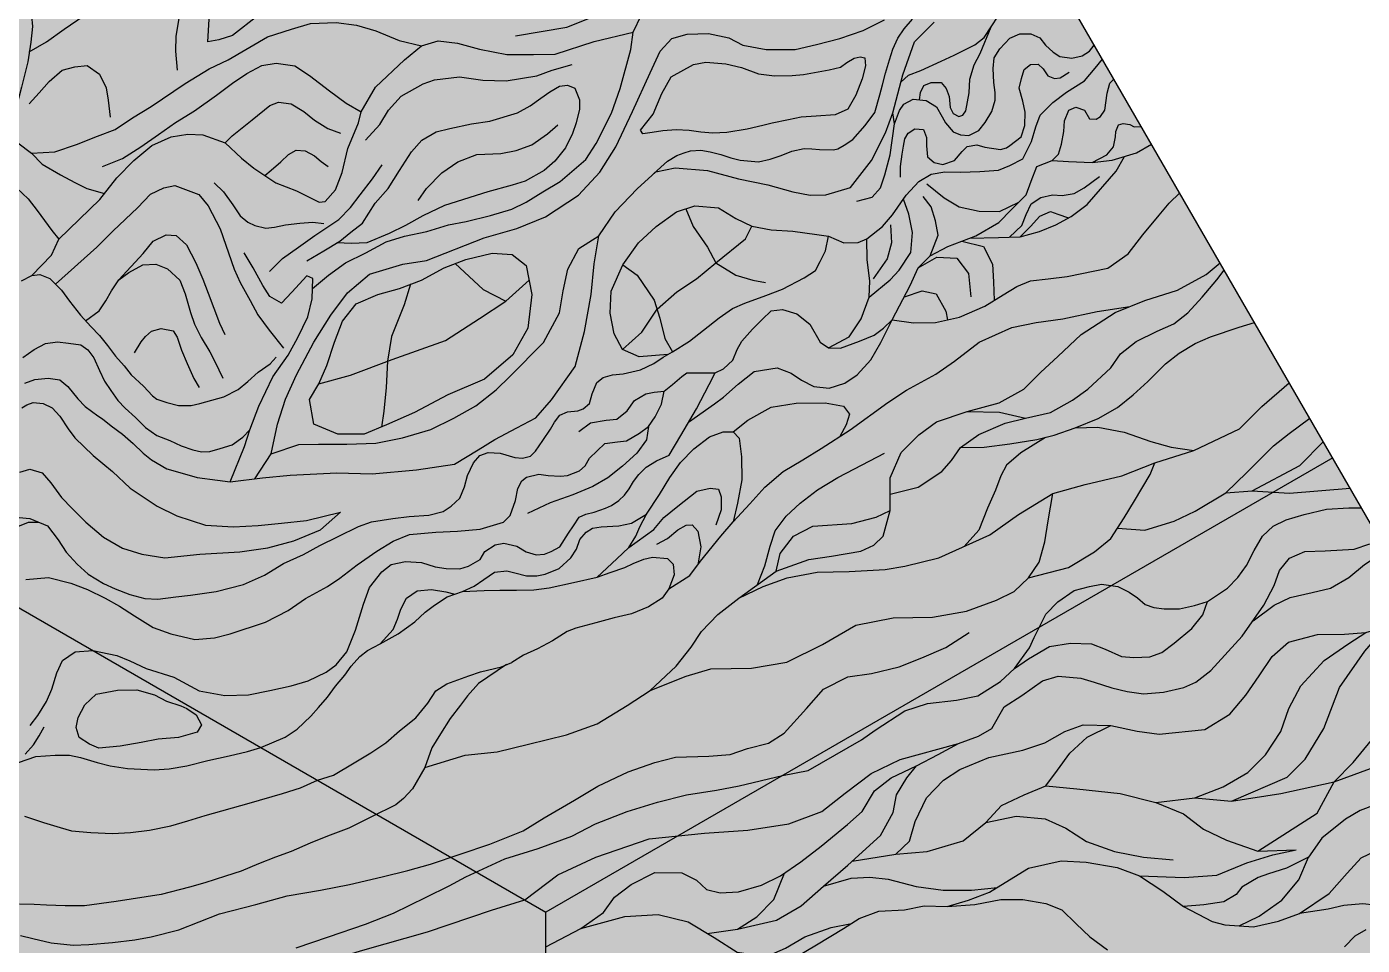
# Model space of a CAD drawing. Header units: millimetres. Extents: x 39 to 1913, y -1214 to 273.
# Drawn here: x 1341.1 to 1438.7, y -259.1 to -191.9 of the extents above; entities that cross this region are included whole.
import ezdxf

# ---------------------------------------------------------------- set-up
doc = ezdxf.new("R2010")
doc.units = ezdxf.units.MM

msp = doc.modelspace()

# ---------------------------------------------------------------- hatches: boundary and pattern name
at = {"transparency": 33554483}
h = msp.add_hatch(color=43, dxfattribs=at)
h.dxf.hatch_style = 1
h.paths.add_polyline_path([(1396.519, -154.194), (1361.519, -154.194), (1321.519, -223.476), (1379.019, -256.674), (1436.519, -223.476)])
h = msp.add_hatch(color=251, dxfattribs=at)
h.dxf.hatch_style = 1
h.paths.add_polyline_path([(1379.019, -256.674), (1321.519, -223.476), (1281.519, -292.758), (1299.019, -323.069), (1379.019, -323.069)])
h = msp.add_hatch(color=96, dxfattribs=at)
h.dxf.hatch_style = 1
h.paths.add_polyline_path([(1476.519, -292.758), (1436.519, -223.476), (1379.019, -256.674), (1379.019, -323.069), (1459.019, -323.069)])

# ---------------------------------------------------------------- linework, layer by layer
at = {"color": 252}
for points in [[(1494.019, -323.069), (1379.019, -123.883)], [(1354.305, -193.067), (1354.432, -190.975), (1355.045, -189.369), (1356.039, -188.333), (1357.455, -187.065), (1359.506, -185.987), (1361.07, -185.438), (1362.55, -185.142), (1363.332, -185.607), (1363.036, -187.15), (1362.423, -189.136), (1360.119, -190.066), (1357.984, -191.123), (1356.102, -192.581), (1355.109, -192.898), (1354.305, -193.067)], [(1376.79, -192.605), (1380.553, -191.992), (1383.534, -190.788), (1385.669, -189.731), (1388.29, -187.998), (1389.685, -186.287), (1391.017, -185.779), (1392.962, -185.589), (1394.4, -185.103)], [(1404.956, -196), (1405.504, -195.499), (1406.407, -195.146), (1407.91, -194.479), (1408.852, -194.035), (1410.369, -193.276), (1411.049, -192.727), (1412.069, -191.185), (1412.775, -189.695), (1413.115, -188.453), (1413.263, -188.045)], [(1341.258, -193.798), (1342.507, -193.064), (1343.805, -192.138), (1345.267, -191.129), (1346.729, -190.264), (1348.109, -189.194), (1349.468, -188.741), (1350.972, -188.411), (1351.898, -188.391), (1352.228, -188.906), (1352.372, -190.079), (1352.166, -191.499), (1351.96, -192.632), (1351.94, -193.743), (1352.063, -195.123)], [(1340.594, -190.438), (1341.412, -191.153), (1341.495, -191.935), (1341.371, -193.088), (1341.145, -194.509), (1340.692, -196.361), (1340.341, -197.679), (1340.135, -198.832), (1339.846, -200.26)], [(1361.957, -211.098), (1363.127, -210.113), (1364.371, -209.201), (1365.843, -208.476), (1367.335, -207.668), (1368.683, -207.274), (1370.321, -206.922), (1371.896, -206.445), (1373.181, -206.197), (1374.964, -205.741), (1376.519, -205.285), (1377.576, -204.767), (1378.778, -204.021), (1380.043, -203.254), (1381.929, -201.658), (1382.676, -200.498), (1383.816, -198.26), (1384.438, -196.457), (1385.23, -193.607), (1385.384, -192.348), (1385.997, -191.079)], [(1341.426, -201.193), (1343.125, -201.093), (1344.711, -200.558), (1346.235, -199.94), (1347.532, -199.467), (1348.809, -198.623), (1350.168, -197.779), (1352.64, -196.111), (1354.411, -195.02), (1355.791, -194.361), (1358.674, -192.694), (1360.425, -192.138), (1361.804, -191.705), (1363.679, -191.644), (1365.182, -191.829), (1366.583, -192.241), (1368.292, -192.961), (1369.919, -193.352)], [(1355.933, -225.225), (1358.297, -224.925), (1360.332, -224.734), (1363.736, -224.575), (1366.312, -224.639), (1369.556, -224.353), (1372.324, -223.939), (1374.052, -222.879), (1375.286, -222.122), (1376.878, -221.267), (1378.272, -220.55), (1379.426, -219.237), (1381.158, -216.79), (1381.835, -214.242), (1382.313, -211.534), (1382.536, -209.274), (1382.886, -207.236), (1384.065, -205.485), (1385.689, -203.798), (1387.058, -202.556), (1388.46, -202.27), (1390.816, -202.461), (1393.078, -203.066), (1395.243, -203.511), (1397.059, -204.021), (1398.333, -204.275), (1399.479, -204.244), (1401.263, -203.702), (1402.801, -201.719), (1403.82, -199.713), (1404.362, -198.249), (1405.094, -195.479), (1405.954, -193.059), (1407.387, -191.627)], [(1357.729, -224.997), (1358.922, -223.17), (1359.388, -221.003), (1359.988, -219.17), (1360.789, -217.404), (1362.055, -215.004), (1363.289, -213.038), (1364.523, -211.405), (1366.123, -210.039), (1368.557, -209.305), (1370.29, -209.039), (1374.491, -207.372), (1376.892, -206.706), (1378.992, -205.839), (1381.393, -204.273), (1382.96, -202.573), (1384.127, -200.74), (1385.346, -198.156), (1386.626, -195.33), (1387.373, -193.731), (1388.227, -192.824), (1389.347, -192.504), (1390.894, -192.451), (1392.387, -192.771), (1393.401, -193.304), (1395.108, -193.624), (1397.241, -193.624), (1398.788, -193.251), (1400.495, -192.824), (1402.202, -192.238), (1403.749, -191.438)], [(1386.91, -202.691), (1387.902, -201.79), (1388.571, -201.372), (1389.114, -201.163), (1389.573, -201.017), (1390.347, -200.975), (1391.015, -201.101), (1391.809, -201.289), (1392.54, -201.539), (1393.209, -201.706), (1394.003, -201.79), (1394.546, -201.832), (1395.403, -201.623), (1396.197, -201.372), (1396.991, -201.059), (1397.889, -200.85), (1398.453, -200.871), (1399.017, -200.934), (1400.041, -200.954), (1400.354, -200.871), (1400.814, -200.62), (1401.441, -200.203), (1402.339, -199.179), (1403.05, -198.219), (1403.426, -196.924), (1403.614, -196.193), (1403.823, -195.336), (1404.136, -194.376), (1404.366, -193.582), (1404.721, -192.788), (1405.202, -192.099), (1405.808, -191.41)], [(1406.328, -197.289), (1406.394, -196.753), (1406.629, -196.244), (1407.178, -196.021), (1407.897, -196.034), (1408.263, -196.479), (1408.473, -197.041), (1408.551, -197.851), (1408.786, -198.296), (1409.179, -198.518), (1409.493, -198.413), (1409.702, -198.1), (1409.833, -197.433), (1409.95, -196.779), (1410.003, -195.773), (1410.316, -194.74), (1410.761, -193.917), (1411.559, -191.956)], [(1362.431, -204.768), (1362.878, -204.718), (1363.64, -203.874), (1364.114, -202.598), (1364.546, -200.848), (1365.308, -198.974), (1365.514, -198.171), (1366.564, -196.36), (1368.686, -194.363), (1369.919, -193.352), (1371.136, -192.983), (1372.557, -193.148), (1374.164, -193.58), (1376.162, -193.972), (1378.098, -193.972), (1379.683, -193.951), (1382.537, -193.033), (1385.384, -192.348)], [(1404.488, -199.04), (1404.851, -198.087), (1405.177, -197.616), (1405.857, -197.237), (1406.799, -197.342), (1407.557, -197.799), (1407.963, -198.531), (1408.224, -198.975), (1408.786, -199.629), (1409.323, -199.851), (1409.911, -199.903), (1410.656, -199.537), (1411.114, -198.949), (1411.611, -198.139), (1411.846, -197.328), (1411.846, -196.753), (1411.742, -196.034), (1411.702, -195.015), (1411.768, -194.218), (1412.199, -193.564), (1412.919, -192.793), (1413.651, -192.466), (1414.448, -192.466), (1415.102, -192.767), (1415.521, -193.303), (1416.083, -193.799), (1416.58, -194.139), (1417.456, -194.244), (1418.214, -194.074), (1418.75, -193.747), (1419.092, -193.292)], [(1385.926, -199.511), (1386.861, -198.343), (1387.495, -196.841), (1388.163, -195.607), (1389.799, -194.706), (1390.7, -194.539), (1392.169, -194.672), (1393.304, -194.939), (1394.539, -195.406), (1395.708, -195.54), (1397.01, -195.506), (1397.844, -195.44), (1399.714, -195.106), (1400.542, -194.919), (1401.002, -194.564), (1401.545, -194.25), (1401.984, -194.146), (1402.318, -194.229), (1402.36, -194.814), (1402.13, -195.754), (1401.671, -196.965), (1401.086, -197.968), (1400.145, -198.386), (1398.766, -198.49), (1397.659, -198.553), (1396.74, -198.762), (1395.549, -198.991), (1394.859, -199.179), (1393.71, -199.43), (1392.227, -199.68), (1391.224, -199.722), (1390.347, -199.66), (1389.49, -199.534), (1388.529, -199.493), (1387.568, -199.555), (1386.774, -199.68), (1386.105, -199.785), (1385.926, -199.511)], [(1341.248, -197.576), (1341.968, -196.773), (1342.71, -195.95), (1343.657, -195.126), (1344.584, -194.879), (1345.49, -194.797), (1346.376, -195.414), (1346.87, -196.423), (1347.014, -197.308), (1347.179, -198.564)], [(1346.608, -202.165), (1348.07, -201.589), (1349.409, -200.724), (1350.706, -199.818), (1351.942, -198.954), (1353.342, -198.089), (1354.949, -196.957), (1356.102, -196.071), (1357.153, -195.372), (1358.244, -194.795), (1359.294, -194.61), (1360.654, -194.816), (1361.745, -195.516), (1363.207, -196.627), (1364.423, -197.533), (1365.514, -198.171)], [(1365.84, -200.246), (1366.877, -199.106), (1367.519, -198.05), (1368.432, -197.034), (1370.048, -196.122), (1370.878, -195.832), (1372.702, -195.604), (1374.402, -195.853), (1376.102, -195.915), (1378.34, -195.542), (1379.481, -195.128), (1380.932, -194.713)], [(1399.675, -207.274), (1400.784, -207.755), (1401.845, -207.73), (1402.457, -207.446), (1403.616, -206.546), (1404.34, -205.698), (1405.342, -204.272), (1406.277, -203.274), (1407.176, -202.738), (1408.174, -202.564), (1409.309, -202.576), (1410.718, -202.539), (1412.078, -202.439), (1412.914, -202.09), (1413.862, -201.616), (1414.507, -200.337), (1414.807, -199.28), (1415.126, -198.422), (1416.064, -197.484), (1417.062, -196.726), (1418.379, -195.908), (1419.157, -194.99), (1419.694, -194.334)], [(1404.923, -202.953), (1404.936, -202.166), (1405.054, -201.275), (1405.159, -200.685), (1405.238, -200.148), (1405.487, -199.742), (1405.972, -199.414), (1406.615, -199.453), (1406.837, -200.043), (1406.837, -200.659), (1406.903, -201.459), (1407.388, -201.878), (1408.03, -202.035), (1408.87, -201.721), (1409.446, -201.078), (1409.8, -200.712), (1410.495, -200.58), (1411.098, -200.751), (1412.239, -200.934), (1412.672, -200.803), (1412.908, -200.646), (1413.747, -199.991), (1414.009, -199.178), (1414.035, -198.208), (1413.865, -197.383), (1413.589, -196.452), (1413.76, -195.745), (1413.956, -195.076), (1414.441, -194.722), (1414.979, -194.696), (1415.346, -195.024), (1415.687, -195.548), (1416.185, -195.745), (1416.592, -195.679), (1417.247, -195.273)], [(1416.005, -201.736), (1416.483, -201.275), (1416.683, -200.537), (1416.862, -199.599), (1416.902, -198.841), (1417.222, -198.043), (1417.74, -197.823), (1418.379, -198.043), (1418.738, -198.681), (1419.237, -198.721), (1419.537, -198.522), (1419.856, -198.063), (1420.036, -196.806), (1420.215, -196.068), (1420.53, -195.783)], [(1361.549, -209.074), (1362.772, -208.328), (1363.954, -207.623), (1364.762, -206.96), (1365.612, -206.318), (1366.524, -204.846), (1367.478, -203.769), (1368.307, -202.463), (1369.178, -201.096), (1369.945, -200.246), (1371.002, -199.645), (1371.997, -199.397), (1373.573, -199.044), (1374.92, -198.858), (1376.931, -198.257), (1377.864, -197.739), (1378.631, -197.179), (1379.294, -196.703), (1379.999, -196.288), (1380.6, -196.226), (1381.118, -196.454), (1381.471, -197.304), (1381.471, -197.987), (1381.222, -198.982), (1380.952, -199.749), (1380.434, -200.806), (1379.667, -201.78), (1378.879, -202.463), (1377.491, -203.23), (1376.558, -203.541), (1374.775, -204.018), (1371.603, -205.012), (1370.028, -205.779), (1368.763, -206.483), (1367.561, -207.064), (1365.923, -207.748), (1364.804, -207.81), (1363.737, -207.752)], [(1355.568, -200.447), (1356.091, -199.924), (1357.536, -198.768), (1358.837, -197.715), (1359.477, -197.467), (1360.386, -197.591), (1361.315, -198.148), (1362.1, -198.788), (1363.07, -199.387), (1363.999, -199.738)], [(1401.734, -204.707), (1402.851, -204.407), (1403.47, -203.729), (1403.789, -202.771), (1404.169, -201.315), (1404.488, -199.04), (1404.362, -198.249)], [(1418.94, -201.875), (1419.996, -201.315), (1420.495, -200.736), (1420.634, -199.998), (1420.674, -199.599), (1420.854, -199.12), (1421.213, -199.021), (1421.692, -199.1), (1422.012, -199.26), (1422.531, -199.248)], [(1333.297, -208.743), (1334.369, -207.734), (1334.718, -207.037), (1335.251, -206.053), (1335.62, -205.109), (1335.969, -204.166), (1336.359, -203.264), (1336.749, -202.443), (1337.221, -201.521), (1337.877, -200.823), (1338.39, -200.249), (1339.272, -200.085), (1340.421, -200.434), (1341.426, -201.193), (1342.206, -201.992), (1343.539, -202.772), (1344.585, -203.346), (1345.467, -203.776), (1346.758, -204.144)], [(1341.431, -210.136), (1342.886, -208.639), (1343.419, -207.492), (1346.41, -204.584), (1347.66, -203.007), (1348.889, -201.737), (1350.221, -200.631), (1351.614, -199.996), (1352.843, -199.812), (1353.95, -199.853), (1355.568, -200.447), (1356.777, -201.553), (1357.678, -202.29), (1359.276, -203.355), (1360.792, -203.949), (1362.431, -204.768)], [(1369.675, -204.66), (1370.277, -203.769), (1371.417, -202.629), (1372.578, -201.821), (1373.966, -201.282), (1375.728, -201.22), (1376.848, -200.992), (1377.988, -200.578), (1379.128, -199.79), (1379.895, -199.127)], [(1358.477, -202.822), (1358.94, -202.442), (1359.642, -201.823), (1360.2, -201.286), (1360.757, -200.976), (1361.418, -201.018), (1362.1, -201.389), (1362.595, -201.802), (1363.091, -202.173)], [(1389.443, -220.859), (1391.329, -219.524), (1392.004, -219.029), (1393.074, -218.077), (1394.224, -217.166), (1395.91, -216.888), (1396.941, -217.285), (1397.694, -217.78), (1398.587, -218.256), (1399.717, -218.375), (1400.867, -218.018), (1401.759, -217.404), (1402.771, -216.313), (1403.484, -215.025), (1404.331, -213.376), (1405.635, -210.873), (1406.23, -209.565), (1407.102, -208.693), (1408.391, -208.019), (1410.433, -207.226), (1412.119, -206.255), (1413.051, -205.323), (1414.121, -204.233), (1414.478, -203.242), (1414.895, -202.172), (1416.005, -201.736), (1417.214, -201.815), (1418.94, -201.875), (1420.407, -201.716), (1422.172, -201.161), (1423.276, -200.538)], [(1358.817, -209.852), (1359.766, -208.902), (1360.923, -208.056), (1362.12, -207.21), (1363.875, -206.054), (1364.743, -205.166), (1365.445, -204.238), (1366.333, -203.061), (1367.055, -202.05)], [(1409.98, -207.402), (1412.099, -207.365), (1413.665, -207.306), (1415.093, -206.909), (1416.283, -206.433), (1417.393, -205.819), (1418.563, -204.947), (1420.684, -202.509), (1421.289, -201.439)], [(1412.882, -207.335), (1413.784, -206.473), (1414.121, -205.68), (1414.478, -204.887), (1415.172, -204.432), (1416.045, -204.233), (1416.739, -204.293), (1417.631, -204.134), (1418.345, -203.738), (1419.475, -202.905)], [(1333.666, -211.201), (1335.88, -208.741), (1336.638, -207.697), (1337.007, -206.816), (1337.211, -206.038), (1337.621, -205.178), (1338.092, -204.461), (1338.666, -203.969), (1339.363, -203.662), (1340.346, -203.744), (1341.186, -204.543), (1341.821, -205.382), (1342.374, -206.12), (1342.907, -206.836), (1343.419, -207.492)], [(1343.183, -210.781), (1346.205, -208.067), (1347.393, -206.879), (1349.155, -205.2), (1350.118, -204.196), (1351.081, -203.725), (1351.9, -203.562), (1353.641, -204.217), (1354.318, -205.036), (1355.198, -206.715), (1356.223, -209.685), (1356.674, -210.648), (1357.411, -211.958), (1357.964, -213.003), (1358.784, -214.129), (1359.829, -215.46)], [(1354.769, -203.371), (1355.451, -204.031), (1356.132, -204.981), (1356.669, -205.786), (1357.227, -206.24), (1357.743, -206.487), (1358.548, -206.673), (1359.168, -206.611), (1359.993, -206.426), (1361.026, -206.322), (1361.976, -206.24), (1362.781, -206.343)], [(1406.841, -203.439), (1408.123, -204.467), (1409.215, -205.118), (1410.685, -205.433), (1412.155, -205.454), (1413.586, -204.778)], [(1402.647, -211.727), (1404.174, -210.451), (1404.825, -209.737), (1405.686, -208.456), (1405.812, -206.987), (1405.539, -205.664), (1405.139, -204.561)], [(1404.331, -213.376), (1405.873, -213.609), (1407.479, -213.569), (1409.243, -213.173), (1411.087, -212.38), (1412.436, -211.547), (1413.427, -210.933), (1414.419, -210.517), (1415.727, -210.378), (1417.115, -210.219), (1420.07, -209.605), (1421.577, -208.554), (1422.648, -207.167), (1423.837, -205.72), (1424.551, -204.848), (1425.335, -204.105)], [(1407.102, -208.693), (1407.682, -207.197), (1407.493, -206.147), (1407.178, -205.118), (1406.589, -204.362)], [(1387.932, -215.907), (1385.821, -216.086), (1384.611, -215.545), (1384.006, -214.398), (1383.719, -212.902), (1383.783, -211.278), (1384.643, -209.368), (1385.789, -207.745), (1387.063, -206.567), (1388.56, -205.484), (1389.898, -205.039), (1391.618, -205.198), (1392.891, -205.962), (1394.07, -206.535), (1395.471, -206.79), (1397.064, -206.885), (1398.815, -207.14), (1399.675, -207.274)], [(1389.229, -205.261), (1389.77, -206.567), (1390.821, -208.063), (1391.426, -209.209), (1392.891, -210.101), (1394.134, -210.483), (1395.057, -210.642)], [(1413.665, -207.306), (1414.439, -206.552), (1415.113, -205.799), (1415.886, -205.462), (1416.421, -205.66), (1417.202, -205.924)], [(1384.611, -215.545), (1386.012, -214.271), (1387.143, -212.6), (1388.592, -211.342), (1390.025, -210.387), (1391.426, -209.209), (1393.592, -207.458), (1394.07, -206.535)], [(1404.195, -206.441), (1404.258, -207.742), (1403.964, -208.918), (1402.935, -210.388)], [(1340.516, -227.827), (1341.308, -227.901), (1342.595, -228.445), (1343.362, -229.459), (1343.956, -230.374), (1344.748, -231.24), (1345.564, -231.982), (1346.678, -232.65), (1347.544, -233.046), (1348.608, -233.466), (1349.697, -233.738), (1350.662, -233.788), (1351.973, -233.64), (1353.037, -233.516), (1354.918, -233.244), (1356.91, -232.722), (1358.444, -232.054), (1359.83, -231.188), (1361.29, -230.545), (1362.502, -229.877), (1363.838, -229.209), (1365.323, -228.492), (1366.263, -228.146), (1367.822, -227.898), (1369.01, -227.75), (1370.445, -227.651), (1371.515, -227.4), (1372.084, -227.004), (1372.727, -226.41), (1373.074, -225.594), (1373.272, -224.753), (1373.717, -223.838), (1374.187, -223.294), (1374.781, -223.071), (1375.672, -223.12), (1376.736, -223.442), (1377.305, -223.491), (1377.899, -223.343), (1378.245, -222.972), (1378.79, -222.205), (1379.359, -221.364), (1379.631, -220.869), (1380.027, -220.35), (1380.596, -220.103), (1381.338, -220.028), (1381.734, -219.88), (1382.205, -219.484), (1382.403, -218.786), (1382.744, -217.95), (1383.208, -217.594), (1383.874, -217.409), (1384.649, -217.331), (1385.934, -217.022), (1386.894, -216.573), (1387.591, -216.108), (1388.273, -215.706), (1389.516, -214.927), (1390.532, -214.135), (1391.671, -213.243), (1392.638, -212.549), (1393.555, -212.153), (1395.091, -211.608), (1396.305, -211.138), (1397.891, -210.32), (1398.708, -209.775), (1399.055, -209.107), (1399.452, -208.339), (1399.675, -207.274)], [(1347.803, -210.463), (1349.585, -208.538), (1350.322, -207.637), (1351.265, -207.166), (1352.002, -207.207), (1352.74, -207.903), (1353.437, -209.214), (1353.928, -210.402), (1354.318, -211.426), (1354.748, -212.532), (1355.158, -213.617), (1355.547, -214.457)], [(1358.922, -223.17), (1360.946, -222.499), (1362.397, -222.465), (1364.455, -222.465), (1366.58, -222.398), (1368.537, -221.993), (1370.595, -221.386), (1372.281, -220.577), (1373.901, -219.666), (1375.385, -218.486), (1376.397, -217.508), (1378.826, -215.047), (1380.007, -212.855), (1380.276, -211.27), (1380.614, -209.685), (1381.423, -208.167), (1382.886, -207.236)], [(1399.67, -215.433), (1401.188, -214.613), (1402.044, -213.313), (1402.647, -211.727), (1402.679, -210.522), (1402.488, -209), (1402.457, -207.446)], [(1409.412, -207.623), (1410.988, -208.019), (1411.643, -209.308), (1411.722, -210.596), (1411.762, -211.964)], [(1355.933, -225.225), (1356.994, -222.63), (1357.369, -221.43), (1358.026, -219.699), (1359.057, -217.54), (1360.185, -215.962), (1360.894, -214.673), (1361.603, -213.159), (1361.925, -211.839), (1361.989, -210.357), (1361.538, -210.164), (1360.442, -211.356), (1359.701, -212.161), (1358.831, -211.678), (1358.336, -210.862), (1357.607, -209.584), (1356.962, -208.489)], [(1367.37, -221.06), (1365.729, -221.735), (1363.798, -221.735), (1362.06, -220.995), (1361.738, -219.194), (1362.414, -218.068), (1362.993, -216.716), (1363.573, -215.011), (1364.152, -213.467), (1365.15, -212.212), (1366.727, -211.537), (1368.304, -211.086), (1369.913, -210.475), (1371.586, -209.574), (1373.163, -208.963), (1375.094, -208.513), (1376.543, -208.609), (1377.572, -209.414), (1377.991, -211.537), (1377.701, -213.982), (1376.607, -215.944), (1374.515, -217.714), (1371.844, -218.872), (1369.398, -220.159), (1367.37, -221.06)], [(1406.23, -209.565), (1407.578, -208.792), (1409.045, -208.871), (1409.898, -209.981), (1410.076, -211.706)], [(1345.375, -213.453), (1346.368, -212.716), (1346.84, -211.999), (1347.27, -211.262), (1347.803, -210.463), (1348.52, -209.91), (1349.564, -209.357), (1350.507, -209.316), (1351.367, -209.644), (1352.248, -210.484), (1352.658, -211.487), (1353.027, -212.839), (1353.334, -213.699), (1353.826, -214.662), (1354.44, -215.706), (1354.809, -216.423), (1355.403, -217.652)], [(1372.375, -209.269), (1374.418, -211.151), (1376.092, -212.019)], [(1384.643, -209.368), (1385.694, -210.101), (1386.936, -211.947), (1387.35, -213.252), (1387.7, -214.749), (1388.273, -215.706)], [(1393.113, -233.72), (1395.846, -231.746), (1398.238, -230.899), (1399.883, -230.65), (1402.026, -230.301), (1402.973, -229.853), (1403.67, -229.205), (1404.169, -227.312), (1404.169, -224.921), (1404.966, -223.078), (1406.262, -221.783), (1407.557, -220.836), (1409.8, -220.089), (1412.142, -219.441), (1413.936, -218.445), (1415.182, -217.2), (1416.428, -216.054), (1418.122, -214.46), (1420.623, -212.834), (1422.775, -211.961), (1425.176, -211.212), (1427.266, -210.059), (1428.29, -209.223)], [(1404.169, -226.117), (1406.214, -225.616), (1407.96, -224.463), (1408.646, -223.652), (1409.301, -222.717), (1410.642, -221.75), (1412.576, -220.94), (1414.073, -220.566), (1415.882, -220.16), (1417.504, -219.256), (1418.627, -218.446), (1420.311, -216.887), (1420.997, -215.858), (1422.151, -214.954), (1423.679, -214.205), (1424.896, -213.675), (1425.925, -212.865), (1426.985, -211.711), (1428.046, -210.464), (1428.591, -209.744)], [(1340.693, -210.525), (1341.431, -210.136), (1342.025, -210.054), (1342.763, -210.361), (1343.603, -211.201), (1344.197, -212.02), (1344.996, -213.044), (1345.754, -213.863), (1346.389, -214.518), (1346.963, -215.255), (1347.557, -216.034), (1348.192, -216.73), (1348.704, -217.406), (1349.605, -218.225), (1350.261, -218.942), (1350.589, -219.167), (1351.306, -219.433), (1352.166, -219.638), (1353.088, -219.638), (1353.723, -219.495), (1355.465, -219.003), (1356.51, -218.471), (1357.227, -217.897), (1357.985, -217.201), (1358.866, -216.587), (1359.296, -216.116)], [(1362.414, -218.068), (1364.731, -217.424), (1367.789, -216.266), (1371.683, -214.883), (1374.161, -213.274), (1376.092, -212.019), (1377.782, -210.475)], [(1369.108, -210.781), (1368.658, -212.277), (1367.724, -214.593), (1367.436, -216.399), (1367.338, -218.325), (1367.177, -220.062), (1366.988, -221.217)], [(1405.21, -211.689), (1406.507, -211.27), (1407.538, -211.488), (1408.252, -212.756), (1408.361, -213.371)], [(1381.409, -221.547), (1382.281, -220.899), (1383.427, -220.725), (1384.199, -220.65), (1384.946, -220.028), (1385.494, -219.281), (1386.316, -218.783), (1386.914, -218.659), (1387.661, -218.584), (1388.259, -218.098), (1388.945, -217.521), (1389.304, -217.256), (1390.177, -217.256), (1391.377, -217.241), (1391.985, -216.96), (1392.686, -216.337), (1392.983, -215.558), (1393.341, -214.935), (1394.105, -214.062), (1394.806, -213.361), (1395.477, -212.722), (1396.303, -212.613), (1397.347, -212.94), (1398.298, -213.704), (1399.046, -215.012), (1399.67, -215.433), (1400.543, -215.449), (1401.93, -214.935), (1403.006, -214.498), (1403.676, -213.984), (1404.331, -213.376)], [(1388.009, -233.032), (1389.526, -232.072), (1390.305, -231.012), (1391.802, -229.204), (1392.707, -228.144), (1393.923, -226.834), (1395.015, -225.618), (1396.356, -224.465), (1397.791, -223.623), (1399.132, -222.781), (1401.253, -221.409), (1403.997, -219.414), (1405.37, -218.51), (1407.522, -217.356), (1408.863, -216.39), (1410.672, -215.018), (1413.073, -213.927), (1414.851, -213.584), (1416.785, -213.303), (1419.311, -212.773), (1421.699, -212.397)], [(1409.301, -222.717), (1411.048, -222.686), (1412.919, -222.436), (1414.884, -222.124), (1416.163, -221.813), (1417.691, -221.283), (1419.375, -220.597), (1420.779, -219.786), (1421.933, -218.851), (1422.993, -217.884), (1424.303, -216.606), (1425.301, -215.827), (1426.455, -215.11), (1427.578, -214.611), (1429.668, -213.925), (1430.799, -213.569)], [(1348.95, -215.788), (1349.442, -214.989), (1349.749, -214.6), (1350.179, -214.211), (1350.896, -214.006), (1351.777, -214.191), (1352.064, -214.641), (1352.392, -215.604), (1352.801, -216.566), (1353.273, -217.672), (1353.662, -218.327)], [(1340.775, -216.122), (1341.611, -215.556), (1342.447, -215.114), (1343.307, -214.991), (1344.118, -215.09), (1345.028, -215.212), (1345.544, -215.581), (1345.962, -216.146), (1346.38, -217.08), (1346.749, -217.866), (1347.216, -218.555), (1347.732, -219.267), (1348.273, -219.832), (1349.01, -220.52), (1349.748, -221.258), (1350.584, -221.823), (1351.518, -222.191), (1352.354, -222.585), (1353.214, -222.88), (1353.853, -223.027), (1354.443, -223.002), (1355.206, -222.781), (1356.091, -222.511), (1356.853, -221.946), (1357.369, -221.43)], [(1340.938, -218.003), (1341.656, -217.73), (1342.646, -217.632), (1343.487, -217.755), (1344.081, -218.25), (1344.798, -219.165), (1345.343, -219.709), (1346.258, -220.402), (1346.605, -220.625), (1347.248, -221.119), (1348.065, -221.738), (1348.856, -222.43), (1349.574, -223.123), (1350.193, -223.618), (1351.306, -224.261), (1352.098, -224.483), (1353.533, -224.904), (1355.018, -225.102), (1355.933, -225.225)], [(1341.324, -243.046), (1341.888, -242.294), (1342.515, -241.291), (1342.892, -240.382), (1343.268, -239.191), (1343.675, -238.282), (1344.616, -237.655), (1345.901, -237.553), (1347.657, -237.906), (1348.598, -238.314), (1349.789, -238.878), (1351.827, -239.505), (1353.677, -240.493), (1355.541, -240.847), (1357.268, -240.788), (1358.838, -240.474), (1360.388, -240.14), (1361.644, -239.768), (1362.958, -239.14), (1363.684, -238.61), (1364.469, -237.649), (1365.097, -236.061), (1365.675, -234.154), (1366.126, -232.938), (1367.029, -231.8), (1367.696, -231.271), (1368.755, -231.055), (1369.913, -231.114), (1370.914, -231.428), (1371.718, -231.565), (1372.719, -231.585), (1373.367, -231.388), (1374.21, -230.898), (1374.544, -230.31), (1375.309, -229.819), (1375.937, -229.702), (1376.899, -229.917), (1377.566, -230.329), (1378.292, -230.565), (1378.9, -230.506), (1379.391, -230.31), (1380.019, -229.976), (1380.652, -228.972), (1381.025, -228.442), (1381.437, -227.795), (1381.927, -227.579), (1382.536, -227.442), (1383.36, -227.148), (1383.811, -226.952), (1384.341, -226.579), (1384.753, -226.206), (1385.106, -225.735), (1385.42, -225.206), (1385.812, -224.696), (1386.342, -224.147), (1387.088, -223.695), (1388.03, -223.264), (1388.879, -221.837), (1390.007, -219.881), (1390.941, -218.111), (1391.377, -217.241)], [(1341.016, -232.358), (1342.659, -232.209), (1344.303, -232.632), (1345.499, -233.08), (1346.794, -233.728), (1347.84, -234.3), (1348.936, -235.023), (1350.306, -235.869), (1351.601, -236.342), (1353.345, -236.74), (1354.789, -236.616), (1355.935, -236.342), (1358.51, -235.469), (1360.179, -234.622), (1361.449, -233.751), (1363.043, -232.879), (1363.964, -232.257), (1365.21, -231.286), (1366.654, -230.29), (1367.85, -229.568), (1369.046, -229.07), (1370.963, -228.896), (1372.557, -228.821), (1374.201, -228.671), (1375.92, -228.174), (1376.403, -227.671), (1376.801, -226.576), (1376.951, -225.705), (1377.25, -225.157), (1377.598, -224.883), (1378.495, -224.659), (1379.167, -224.758), (1380.089, -224.808), (1380.587, -224.758), (1381.459, -224.41), (1381.882, -224.061), (1382.206, -223.489), (1383.327, -222.418), (1384.249, -222.294), (1384.896, -222.219), (1385.843, -221.671), (1386.515, -221.173), (1386.988, -220.476), (1387.462, -219.555), (1387.661, -218.584)], [(1386.641, -240.481), (1388.54, -238.689), (1389.634, -237.298), (1390.38, -236.155), (1391.572, -234.913), (1393.113, -233.72), (1394.903, -232.876), (1396.642, -232.23), (1398.829, -231.832), (1401.165, -231.783), (1403.8, -231.634), (1405.241, -231.385), (1407.726, -230.789), (1411.454, -229.1), (1413.542, -227.609), (1416.066, -226.072), (1418.413, -225.423), (1421.097, -224.777), (1423.522, -223.837), (1426.365, -222.939), (1429.696, -221.349), (1431.336, -219.709), (1433.345, -217.979)], [(1340.715, -219.808), (1341.087, -219.586), (1341.532, -219.412), (1342.274, -219.487), (1342.918, -219.808), (1343.487, -220.427), (1344.105, -221.342), (1344.576, -222.01), (1345.937, -223.296), (1347.347, -224.459), (1348.634, -225.695), (1350.613, -227.006), (1352.049, -227.699), (1354.127, -228.391), (1356.181, -228.515), (1357.987, -228.416), (1359.695, -228.243), (1361.526, -228.045), (1364, -227.427)], [(1392.705, -221.564), (1393.761, -220.718), (1395.469, -219.774), (1397.297, -219.473), (1399.427, -219.453), (1400.752, -219.694), (1401.194, -220.277), (1400.953, -221.06), (1400.49, -221.903)], [(1409.8, -220.089), (1412.171, -220.129), (1414.073, -220.566)], [(1420.788, -228.606), (1422.787, -228.752), (1424.924, -228.106), (1426.465, -227.361), (1428.702, -226.019), (1430.242, -224.529), (1432.181, -222.591), (1433.324, -221.697), (1434.833, -220.557)], [(1386.515, -221.173), (1386.359, -222.149), (1385.647, -223.137), (1384.619, -224.086), (1383.531, -224.936), (1382.443, -225.569), (1380.98, -226.182), (1379.319, -226.755), (1377.658, -227.526)], [(1382.756, -232.192), (1384.19, -230.854), (1385.064, -230.013), (1385.594, -229.202), (1385.875, -228.516), (1386.374, -227.581), (1387.309, -226.147), (1388.058, -224.899), (1388.838, -223.808), (1389.836, -222.811), (1390.958, -221.938), (1391.956, -221.564), (1392.705, -221.564), (1393.142, -222.031), (1393.298, -223.403), (1393.329, -225.087), (1393.017, -226.77), (1392.707, -228.144)], [(1417.691, -221.283), (1419.344, -221.22), (1421.278, -221.594), (1423.212, -222.28), (1424.709, -222.686), (1426.365, -222.939)], [(1415.523, -221.969), (1413.73, -223.091), (1412.67, -223.995), (1412.264, -224.774), (1411.859, -225.835), (1411.297, -227.144), (1410.642, -228.765), (1409.59, -229.944)], [(1430.64, -225.87), (1434.104, -224.034), (1435.831, -222.284)], [(1321.519, -223.476), (1379.019, -256.674)], [(1436.519, -223.476), (1379.019, -256.674)], [(1394.48, -232.733), (1395.017, -231.353), (1395.391, -229.919), (1395.765, -228.796), (1396.576, -227.736), (1397.605, -226.77), (1398.853, -225.803), (1400.35, -224.899), (1401.566, -224.276), (1403.75, -223.122)], [(1340.567, -224.508), (1341.285, -224.285), (1342.2, -224.557), (1342.819, -225.3), (1343.611, -226.363), (1344.402, -227.179), (1345.392, -228.169), (1346.679, -229.257), (1348.065, -230.073), (1349.475, -230.519), (1351.158, -230.766), (1353.731, -230.519), (1356.651, -230.346), (1358.68, -230.049), (1360.586, -229.529), (1362.54, -228.738), (1364, -227.427)], [(1414.277, -232.233), (1417.209, -231.488), (1419.098, -230.345), (1420.291, -229.352), (1421.285, -227.861), (1422.031, -226.619), (1423.174, -224.681), (1423.522, -223.837)], [(1370.156, -246.111), (1373.122, -245.201), (1375.458, -244.953), (1377.744, -244.406), (1380.528, -243.711), (1382.764, -242.916), (1384.951, -241.574), (1386.641, -240.481), (1389.275, -239.438), (1391.065, -238.891), (1394.047, -238.841), (1396.632, -238.394), (1399.216, -237.103), (1401.652, -235.711), (1404.386, -235.165), (1407.268, -235.115), (1409.754, -234.668), (1411.941, -233.873), (1413.233, -233.227), (1414.277, -232.233), (1415.072, -231.091), (1415.47, -229.6), (1415.718, -228.06), (1416.066, -226.072)], [(1385.064, -230.013), (1386.904, -228.703), (1387.621, -227.83), (1388.65, -226.988), (1390.054, -225.897), (1391.021, -225.679), (1391.617, -225.748), (1391.832, -226.313), (1391.812, -227.27), (1391.441, -228.401)], [(1428.702, -226.019), (1430.64, -225.87), (1433.358, -226.055), (1437.792, -225.681)], [(1360.749, -259.286), (1363.133, -258.478), (1365.826, -257.555), (1367.865, -256.748), (1370.25, -255.594), (1371.942, -254.748), (1373.173, -254.095), (1376.02, -252.787), (1378.443, -252.018), (1380.905, -251.134), (1382.636, -250.211), (1384.944, -249.327), (1387.175, -248.634), (1389.291, -248.096), (1391.484, -247.75), (1393.138, -247.442), (1396.292, -246.701), (1398.175, -246.33), (1400.125, -245.199), (1402.075, -244.092), (1403.086, -243.37), (1405.253, -241.957), (1406.91, -241.415), (1409.02, -241.189), (1410.572, -240.858), (1412.227, -239.807), (1413.27, -238.871), (1414.357, -237.346), (1414.705, -236.591), (1415.551, -234.884), (1416.427, -233.993), (1417.62, -233.163), (1418.738, -232.876), (1419.629, -232.71), (1420.823, -232.876), (1421.639, -233.299), (1422.258, -233.706), (1422.817, -234.19), (1423.451, -234.416), (1424.192, -234.507), (1425.325, -234.507), (1426.412, -234.265), (1427.364, -233.978), (1428.836, -232.992), (1429.576, -232.222), (1430.226, -231.331), (1430.785, -230.229), (1431.374, -229.187), (1432.159, -228.462), (1433.126, -228.009), (1434.425, -227.616), (1436.057, -227.209), (1437.703, -227.118), (1438.628, -227.129)], [(1395.846, -231.746), (1396.139, -230.449), (1397.106, -229.202), (1398.51, -228.453), (1401.379, -228.266), (1403.157, -227.799), (1404.169, -227.312)], [(1332.846, -234.109), (1333.836, -234.286), (1334.745, -234.85), (1335.419, -235.79), (1335.951, -236.448), (1336.343, -236.886), (1336.939, -236.886), (1337.612, -236.604), (1338.083, -235.712), (1338.224, -234.74), (1338.208, -233.973), (1338.13, -232.532), (1338.083, -231.059), (1338.365, -230.198), (1338.819, -229.493), (1339.744, -228.725), (1340.417, -228.475), (1341.201, -228.177), (1341.952, -228.173)], [(1372.907, -233.226), (1373.76, -232.847), (1374.47, -232.373), (1375.259, -231.821), (1376.166, -231.723), (1376.738, -231.88), (1377.587, -232.097), (1378.356, -232.097), (1378.948, -231.979), (1379.973, -231.545), (1380.827, -230.778), (1381.259, -230.149), (1381.481, -229.433), (1381.95, -228.89), (1382.407, -228.607), (1383.049, -228.52), (1384.345, -228.434), (1385.259, -228.236), (1386.374, -227.581)], [(1387.108, -229.767), (1387.908, -229.357), (1388.65, -228.733), (1389.274, -228.382), (1389.704, -228.362), (1390.114, -228.831), (1390.347, -229.971), (1390.107, -231.281)], [(1379.019, -259.206), (1381.571, -257.881), (1383.222, -256.714), (1384.027, -255.587), (1385.235, -254.661), (1386.967, -253.776), (1388.94, -253.816), (1390.027, -254.339), (1390.752, -255.023), (1391.759, -255.265), (1393.088, -255.184), (1394.779, -254.701), (1396.148, -254.017), (1397.638, -253.011), (1399.128, -251.843), (1401.059, -250.274), (1402.116, -249.328), (1403.031, -247.815), (1404.245, -246.869), (1406.091, -245.986), (1407.673, -245.146), (1409.168, -244.356), (1410.632, -243.812), (1411.602, -243.244), (1412.5, -241.672), (1413.792, -240.837), (1415.312, -239.773), (1416.452, -239.418), (1418.099, -239.57), (1419.087, -239.874), (1420.379, -240.279), (1421.494, -240.558), (1422.684, -240.71), (1424.154, -240.609), (1425.623, -240.254), (1426.51, -239.874), (1427.599, -239.013), (1429.905, -236.506), (1431.48, -234.247), (1432.24, -232.804), (1432.62, -231.715), (1433.355, -230.803), (1434.47, -230.322), (1435.964, -230.271), (1438.092, -230.144), (1439.232, -229.765)], [(1430.692, -235.377), (1432.24, -234.247), (1433.406, -233.665), (1435.002, -233.31), (1436.344, -233.006), (1437.687, -232.221), (1438.827, -231.259), (1439.917, -230.55), (1440.405, -230.206)], [(1340.47, -245.747), (1341.729, -245.288), (1343.138, -245.2), (1344.195, -245.2), (1345.002, -245.376), (1346.221, -245.743), (1347.16, -245.977), (1348.437, -246.168), (1350.375, -246.285), (1351.476, -246.197), (1352.782, -245.992), (1354.308, -245.581), (1355.864, -245.244), (1357.215, -244.936), (1358.175, -244.639), (1359.952, -243.88), (1360.835, -243.307), (1361.836, -242.35), (1362.395, -241.718), (1363.058, -240.953), (1363.646, -240.158), (1364.323, -239.364), (1364.779, -238.702), (1365.412, -237.981), (1365.971, -237.54), (1366.899, -237.054), (1368.223, -236.333), (1369.434, -235.447), (1370.199, -234.756), (1370.861, -234.226), (1371.803, -233.623), (1372.907, -233.226), (1374.511, -233.167), (1375.644, -233.138), (1376.866, -233.138), (1378.131, -233.108), (1379.25, -232.976), (1381.03, -232.579), (1382.756, -232.192), (1383.7, -231.852), (1384.777, -231.484), (1385.397, -231.203), (1386.164, -230.879), (1386.799, -230.731), (1387.891, -230.835), (1388.304, -231.233), (1388.392, -232.015), (1388.009, -233.032), (1387.507, -233.726), (1386.519, -234.36), (1385.264, -234.876), (1384.01, -235.156), (1382.667, -235.54), (1381.192, -235.909), (1380.557, -236.159), (1379.495, -236.838), (1378.388, -237.428), (1377.37, -237.885), (1376.517, -238.433)], [(1366.899, -237.054), (1367.862, -236.021), (1368.178, -235.272), (1368.414, -234.523), (1368.829, -233.714), (1369.598, -233.182), (1370.643, -233.103), (1371.708, -233.261), (1372.355, -233.424)], [(1413.27, -238.871), (1414.278, -238.172), (1415.824, -237.261), (1417.344, -237.007), (1418.889, -237.058), (1419.877, -237.463), (1421.068, -237.995), (1421.98, -238.071), (1423.145, -238.02), (1424.032, -237.691), (1424.919, -237.007), (1426.211, -235.944), (1427.021, -234.956), (1427.364, -233.978)], [(1423.84, -243.673), (1427.179, -243.337), (1429.009, -242.201), (1430.173, -240.815), (1431.143, -239.402), (1432.086, -237.988), (1433.278, -236.935), (1435.413, -236.381), (1437.382, -236.353), (1438.935, -236.242), (1440.432, -235.799), (1442.87, -234.477)], [(1429.119, -248.576), (1433.195, -246.802), (1434.498, -245.499), (1435.857, -243.254), (1437.021, -240.261), (1438.851, -237.6), (1440.432, -235.799)], [(1436.633, -247.162), (1438.02, -245.749), (1439.905, -243.421), (1440.903, -241.148), (1441.652, -238.958), (1442.761, -237.074), (1443.676, -235.873)], [(1340.602, -258.375), (1341.506, -258.613), (1342.862, -258.922), (1344.456, -259.089), (1345.599, -259.041), (1347.335, -258.899), (1348.977, -258.708), (1350.167, -258.494), (1352.189, -257.971), (1355.15, -256.794), (1357.819, -256.123), (1360.115, -255.497), (1362.546, -255.065), (1364.663, -254.648), (1367.049, -254.096), (1368.913, -253.634), (1370.568, -253.172), (1374.907, -251.698), (1377.353, -250.743), (1378.881, -249.788), (1381.098, -248.489), (1382.818, -247.458), (1385.034, -246.426), (1386.983, -245.739), (1388.474, -245.357), (1390.919, -245.28), (1392.486, -245.166), (1393.747, -244.707), (1395.276, -244.325), (1396.423, -243.599), (1398.069, -241.796), (1399.289, -240.386), (1401.083, -239.477), (1402.805, -239.238), (1404.838, -238.736), (1406.488, -238.09), (1408.234, -237.325), (1409.956, -236.225)], [(1423.591, -248.662), (1426.43, -248.326), (1428.509, -247.523), (1430.312, -246.469), (1431.615, -245.167), (1432.724, -243.476), (1433.306, -241.785), (1434.193, -240.122), (1435.885, -238.293), (1437.687, -237.046), (1438.935, -236.242)], [(1376.143, -238.585), (1374.085, -239.959), (1373.281, -240.858), (1372.76, -241.544), (1372.026, -242.514), (1371.316, -243.65), (1370.677, -244.667), (1370.156, -246.111), (1369.274, -247.662), (1368.611, -248.372), (1368.043, -248.822), (1366.268, -249.721), (1364.611, -250.549), (1363.049, -251.117), (1361.795, -251.637), (1360.398, -252.252), (1359.262, -252.655), (1358.008, -253.151), (1356.73, -253.672), (1355.594, -254.051), (1354.079, -254.547), (1352.966, -254.855), (1350.884, -255.399), (1347.609, -255.897), (1345.289, -256.205), (1343.869, -256.228), (1342.52, -256.157), (1341.62, -256.11), (1340.532, -256.086)], [(1340.902, -249.671), (1342.304, -250.115), (1343.519, -250.488), (1344.336, -250.722), (1345.761, -250.862), (1347.35, -250.932), (1348.658, -250.862), (1350.037, -250.675), (1351.602, -250.372), (1352.84, -249.998), (1354.101, -249.624), (1357.325, -248.713), (1359.755, -248.013), (1361.086, -247.593), (1362.329, -247.038), (1363.493, -246.658), (1365.011, -245.771), (1366.226, -245.024), (1367.324, -244.3), (1368.305, -243.412), (1369.509, -242.473), (1370.373, -241.399), (1370.957, -240.511), (1371.775, -239.997), (1373.387, -239.414), (1374.228, -239.11), (1375.77, -238.736), (1376.517, -238.433)], [(1426.43, -248.326), (1429.119, -248.576), (1432.724, -247.994), (1436.633, -247.162), (1440.016, -245.915), (1442.4, -244.308), (1443.398, -242.894), (1444.868, -240.649), (1445.844, -239.628)], [(1345.648, -244.393), (1344.9, -243.923), (1344.68, -243.175), (1344.826, -242.441), (1345.325, -241.517), (1346.147, -240.754), (1347.703, -240.46), (1349.127, -240.431), (1350.404, -240.798), (1351.285, -241.267), (1352.342, -241.59), (1352.782, -241.796), (1353.442, -242.265), (1353.839, -242.984), (1353.53, -243.512), (1352.165, -243.908), (1350.668, -244.026), (1349.435, -244.275), (1347.894, -244.554), (1346.338, -244.686), (1345.648, -244.393)], [(1446.746, -241.189), (1445.468, -243.271), (1444.307, -244.999), (1443.455, -246.237), (1442.217, -247.553), (1441.417, -248.043), (1439.611, -248.842), (1438.527, -249.255), (1437.443, -249.874), (1435.714, -251.267), (1434.734, -252.66), (1433.143, -253.472), (1431.818, -253.872), (1431.07, -254.156), (1429.883, -254.852), (1429.47, -255.394), (1428.567, -255.935), (1427.097, -256.142), (1425.613, -256.273)], [(1401.388, -252.958), (1404.598, -252.431), (1405.597, -251.489), (1406.012, -250.048), (1406.816, -248.329), (1408.064, -247.027), (1409.256, -246.251), (1411.391, -245.364), (1413.859, -244.837), (1415.467, -244.31), (1416.937, -243.479), (1418.267, -242.98), (1420.291, -243.035), (1422.232, -243.451), (1423.84, -243.673)], [(1404.598, -252.431), (1406.872, -252.237), (1409.506, -251.461), (1411.17, -250.131), (1412.306, -248.883), (1413.97, -248.107), (1415.55, -247.442), (1416.41, -246.306), (1417.297, -245.059), (1418.572, -243.895), (1420.291, -243.035)], [(1340.961, -245.14), (1341.568, -244.44), (1341.989, -243.786), (1342.339, -243.132)], [(1349.501, -261.715), (1356.257, -262.045), (1360.884, -260.9), (1365.644, -259.446), (1370.359, -258.124), (1375.031, -256.538), (1377.47, -255.78), (1379.879, -253.939), (1382.655, -252.662), (1386.565, -251.31), (1390.592, -250.896), (1393.764, -250.675), (1396.77, -250.234), (1399.17, -249.324), (1400.88, -247.973), (1402.783, -246.54), (1404.907, -245.52), (1409.168, -244.356)], [(1393.005, -257.928), (1395.861, -257.263), (1397.663, -256.209), (1399.299, -254.768), (1401.073, -253.244), (1403.462, -251.073), (1404.404, -249.382), (1404.626, -248.107), (1405.402, -246.86), (1406.091, -245.986)], [(1415.55, -247.442), (1417.824, -247.664), (1420.985, -247.997), (1423.591, -248.662), (1425.615, -249.493), (1427.084, -250.602), (1428.748, -251.406), (1431.049, -252.209), (1433.85, -252.126)], [(1431.049, -252.209), (1435.386, -249.435), (1436.633, -247.162)], [(1411.17, -250.131), (1413.388, -249.66), (1415.495, -249.854), (1417.02, -250.546), (1418.517, -251.516), (1420.569, -252.237), (1422.676, -252.653), (1424.866, -252.847)], [(1444.461, -250.545), (1443.92, -252.84), (1443.326, -254.259), (1442.475, -255.419), (1441.623, -256.038), (1440.694, -256.245), (1439.559, -256.167), (1438.708, -256.064), (1437.34, -256.193), (1436.179, -256.451), (1434.077, -256.789)], [(1397.12, -260.067), (1398.797, -259.062), (1400.758, -257.875), (1401.919, -257.153), (1403.338, -256.611), (1405.222, -256.508), (1406.667, -256.224), (1408.344, -256.276), (1409.892, -255.812), (1411.44, -255.218), (1412.576, -254.522), (1414.278, -253.465), (1416.66, -252.92), (1418.492, -253.023), (1420.763, -253.41), (1422.388, -254.029), (1424.091, -255.138), (1425.613, -256.273), (1427.703, -257.356), (1428.632, -257.614), (1430.722, -257.743), (1432.554, -257.331), (1434.077, -256.789), (1436.256, -255.316), (1437.572, -253.82), (1438.604, -252.711), (1440.385, -251.86)], [(1422.388, -254.029), (1425.67, -254.149), (1428.055, -253.983), (1430.245, -253.069), (1432.131, -252.487), (1433.85, -252.126)], [(1429.677, -257.679), (1431.147, -256.967), (1432.799, -255.806), (1434.037, -254.31), (1434.734, -252.66)], [(1390.797, -258.233), (1393.005, -257.928), (1394.419, -257.013), (1395.667, -255.766), (1396.445, -253.817)], [(1399.299, -254.768), (1401.327, -254.205), (1402.685, -254.122), (1404.016, -254.26), (1406.068, -254.815), (1408.036, -255.064), (1410.116, -255.064), (1412.008, -254.87)], [(1379.019, -323.069), (1379.019, -256.674)], [(1408.344, -256.276), (1410.354, -256.127), (1412.271, -255.764), (1413.877, -255.764), (1415.561, -256.049), (1416.726, -256.515), (1417.763, -257.525), (1418.773, -258.483), (1420.068, -259.441)], [(1381.571, -257.881), (1384.79, -256.988), (1387.227, -256.856), (1389.398, -257.387), (1391.303, -258.538), (1392.986, -259.601), (1395.14, -259.923), (1396.526, -259.314), (1397.94, -258.482), (1399.853, -257.789), (1401.339, -257.514)], [(1437.385, -259.207), (1438.162, -258.404), (1438.965, -257.938)]]:
    msp.add_lwpolyline(points, dxfattribs=at)

doc.saveas('drawing.dxf')
